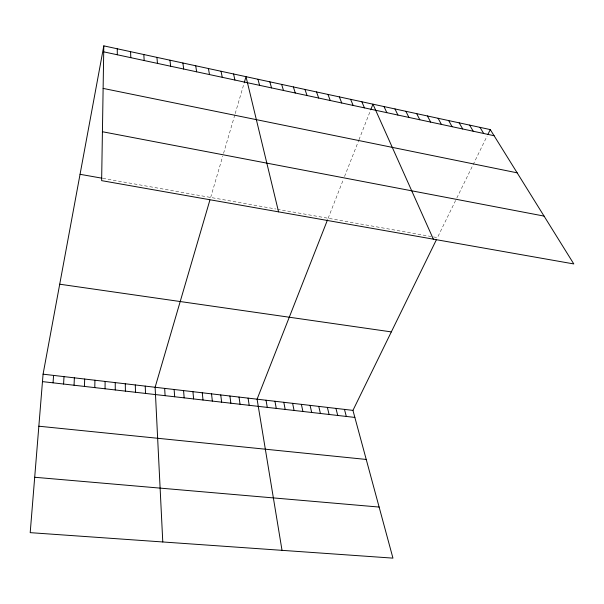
<?xml version="1.0" encoding="UTF-8"?>
<svg xmlns="http://www.w3.org/2000/svg" width="604" height="604" viewBox="0 0 604 604"><rect width="100%" height="100%" fill="white"/><g stroke="black" fill="none" stroke-linecap="round" stroke-linejoin="round"><path stroke-width="0.45" stroke-dasharray="3.02 2.27" d="M210.668 197.448L222.77 156.066M223.563 153.371L234.941 114.473M235.198 113.597L244.258 82.635M328.146 218.263L343.533 179.078M344.537 176.534L358.64 140.619M358.965 139.796L370.577 110.222M455.62 200.445L437.439 237.621L277.583 209.301M456.805 198.029L487.081 136.111M102.823 178.346L275.817 208.992"/><path stroke-width="0.91" d="M105.051 388.787L105.111 381.426M103.812 45.866L101.631 180.641L573.8 263.94L490.274 129.588L103.812 45.866L43.073 374.178L30.2 532.653L392.955 558.134L352.947 410.38L436.609 239.312M94.783 387.609L94.934 380.241M84.447 386.424L84.681 379.04M74.05 385.239L74.375 377.832M63.586 384.038L64.001 376.624M53.061 382.83L53.567 375.409M209.913 200.007L155.122 387.27L162.778 541.962M244.258 82.635L246.002 76.67L278.565 211.853M327.511 219.879L257.085 399.184L282.023 550.342M370.916 109.354L372.955 104.167L433.355 239.161M487.881 134.481L490.274 129.588M34.7 477.266L379.123 507.058M38.845 426.213L366.228 459.44M42.469 381.615L354.858 417.424M43.073 374.178L352.947 410.38M59.713 284.205L391.332 331.898M80.053 174.307L101.955 178.188M102.423 131.732L544.053 216.089M103.125 88.403L517.167 172.835M103.714 51.846L494.087 135.719M479.976 127.353L483.698 133.484M469.61 125.111L473.242 131.242M459.168 122.846L462.709 128.977M448.659 120.573L452.102 126.697M438.074 118.278L441.418 124.401M427.413 115.968L430.66 122.091M416.677 113.643L419.818 119.758M405.858 111.302L408.908 117.418M394.971 108.939L397.915 115.054M384.001 106.561L386.839 112.676M361.834 101.759L364.454 107.867M350.622 99.335L353.144 105.436M339.335 96.889L341.743 102.99M327.964 94.428L330.26 100.521M316.511 91.944L318.693 98.037M304.975 89.445L307.043 95.53M293.355 86.923L295.303 93.008M281.645 84.394L283.48 90.472M269.852 81.834L271.558 87.912M344.469 409.391L346.318 416.45M257.976 79.26L259.554 85.33M335.945 408.395L337.727 415.461M327.376 407.398L329.097 414.472M318.761 406.386L320.414 413.476M310.094 405.375L311.679 412.479M233.574 73.975L234.903 80.03M301.381 404.355L302.906 411.475M292.615 403.336L294.072 410.463M221.049 71.264L222.249 77.312M283.812 402.302L285.201 409.444M274.948 401.267L276.27 408.417M208.433 68.531L209.49 74.571M266.039 400.226L267.293 407.39M248.078 398.127L249.188 405.314M195.711 65.776L196.64 71.808M239.018 397.07L240.06 404.265M229.905 396.005L230.871 403.215M182.891 62.997L183.676 69.03M220.739 394.933L221.638 402.158M211.528 393.861L212.351 401.094M169.973 60.196L170.615 66.221M202.264 392.774L203.012 400.022M192.94 391.686L193.612 398.942M156.949 57.38L157.448 63.39M183.571 390.592L184.167 397.862M174.141 389.489L174.662 396.768M164.658 388.387L165.103 395.673M143.82 54.534L144.175 60.543M145.239 386.115L145.519 393.43M130.592 51.665L130.796 57.667M135.304 384.952L135.5 392.283M125.3 383.789L125.413 391.12M117.259 48.781L117.312 54.768M115.236 382.611L115.266 389.957"/></g></svg>
